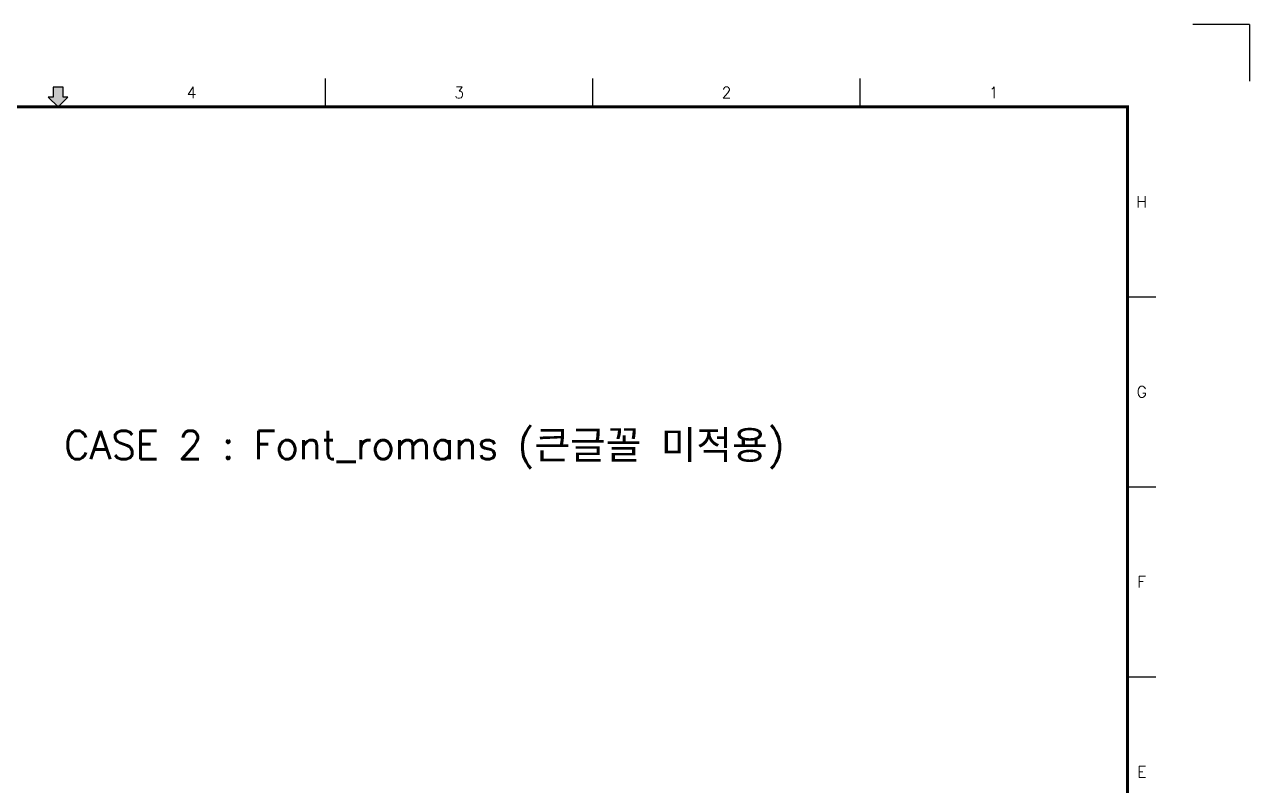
# Model space of a CAD drawing. Header units: millimetres. Extents: x 162 to 582, y 91 to 388.
# Drawn here: x 365.9 to 581.8, y 254.2 to 388.3 of the extents above; entities that cross this region are included whole.
import ezdxf

# ---------------------------------------------------------------- set-up
doc = ezdxf.new("R2010")
doc.units = ezdxf.units.MM
doc.layers.add('0_Title Block', color=7, linetype='Continuous')
doc.styles.add('romans(큰 글꼴 미적용)', font='romans.shx')
doc.styles.get("Standard").update_dxf_attribs({"font": 'txt.shx', "bigfont": 'bigfont.shx'})

# ---------------------------------------------------------------- blocks, each defined once
blk = doc.blocks.new('GE&DAEWOO_TEMPLATE')
h = blk.add_hatch(color=0)
h.dxf.hatch_style = 1
h.paths.add_polyline_path([(209.12, 285.96), (210, 285.96), (210.88, 285.96), (210.88, 284.22), (211.71, 284.22), (210, 282.5), (208.29, 284.22), (209.12, 284.22)])
at = {"color": 0}
for p, q in [((420, 297), (410, 297)), ((420, 297), (420, 287)), ((257.12, 282.5), (257.12, 287.5)), ((304.25, 282.5), (304.25, 287.5)), ((351.38, 282.5), (351.38, 287.5)), ((210.88, 285.96), (209.12, 285.96)), ((209.12, 285.96), (209.12, 284.22)), ((210.88, 284.22), (210.88, 285.96)), ((209.12, 284.22), (208.29, 284.22)), ((208.29, 284.22), (210, 282.5)), ((210, 282.5), (211.71, 284.22)), ((211.71, 284.22), (210.88, 284.22)), ((398.5, 249), (403.5, 249)), ((398.5, 215.5), (403.5, 215.5)), ((398.5, 182), (403.5, 182))]:
    blk.add_line(p, q, dxfattribs=at)
at = {"color": 0, "ltscale": 10, "const_width": 0.5}
blk.add_lwpolyline([(21.5, 282.5), (398.5, 282.5), (398.5, 14.5), (21.5, 14.5)], close=True, dxfattribs=at)
at = {"color": 0, "char_height": 2, "attachment_point": 5}
for s, insert in [('4', (233.56, 285)), ('3', (280.69, 285)), ('2', (327.81, 285)), ('1', (374.94, 285)), ('H', (401, 265.75)), ('G', (401, 232.25)), ('F', (401, 198.75)), ('E', (401, 165.25))]:
    blk.add_mtext(s, dxfattribs=dict(at, insert=insert))

msp = doc.modelspace()

# ---------------------------------------------------------------- block references
at = {"layer": '0_Title Block'}
msp.add_blockref('GE&DAEWOO_TEMPLATE', (161.83, 91.34), dxfattribs=at)

# ---------------------------------------------------------------- texts
at = {"style": 'romans(큰 글꼴 미적용)'}
msp.add_text('CASE 2 : Font_romans (큰글꼴 미적용)', height=5, dxfattribs=at).set_placement((372.89, 311.74))

doc.saveas('drawing.dxf')
